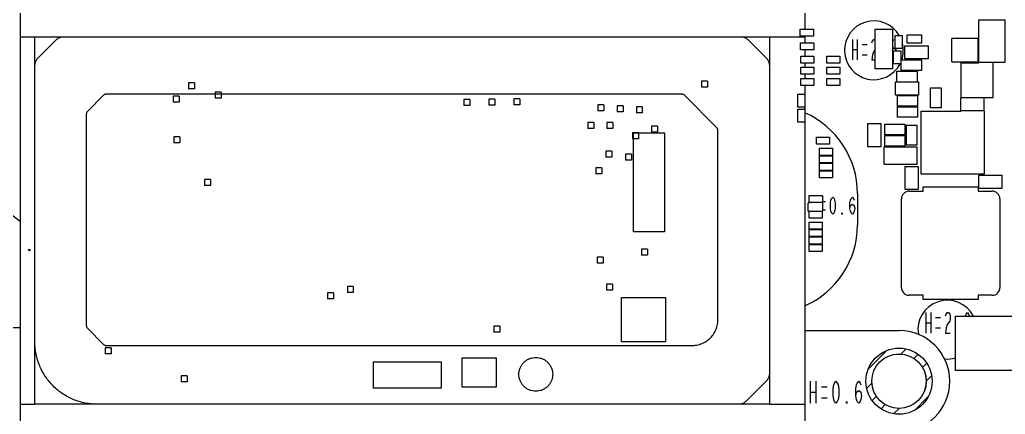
# Model space of a CAD drawing. Header units: millimetres. Extents: x 0 to 841, y 0 to 594.
# Drawn here: x 405.5 to 472.6, y 408 to 434.8 of the extents above; entities that cross this region are included whole.
import ezdxf

# ---------------------------------------------------------------- set-up
doc = ezdxf.new("R2010")
doc.units = ezdxf.units.MM
doc.header["$LTSCALE"] = 46.255
for name, color, linetype in [('14', 7, 'CONTINUOUS'), ('16', 7, 'CONTINUOUS'), ('18', 7, 'CONTINUOUS'), ('20', 7, 'CONTINUOUS'), ('22', 7, 'CONTINUOUS'), ('34', 7, 'CONTINUOUS'), ('ASSEM_MEM', 7, 'CONTINUOUS'), ('TPC12_1', 7, 'CONTINUOUS'), ('TPC12_10', 7, 'CONTINUOUS'), ('TPC12_11', 7, 'CONTINUOUS'), ('TPC12_12', 7, 'CONTINUOUS'), ('TPC12_13', 7, 'CONTINUOUS'), ('TPC12_14', 7, 'CONTINUOUS'), ('TPC12_15', 7, 'CONTINUOUS'), ('TPC12_16', 7, 'CONTINUOUS'), ('TPC12_2', 7, 'CONTINUOUS'), ('TPC12_24', 7, 'CONTINUOUS'), ('TPC12_25', 7, 'CONTINUOUS'), ('TPC12_26', 7, 'CONTINUOUS'), ('TPC12_3', 7, 'CONTINUOUS'), ('TPC12_41', 7, 'CONTINUOUS'), ('TPC12_44', 7, 'CONTINUOUS'), ('TPC12_45', 7, 'CONTINUOUS'), ('TPC12_46', 7, 'CONTINUOUS'), ('TPC12_47', 7, 'CONTINUOUS'), ('TPC12_48', 7, 'CONTINUOUS'), ('TPC12_49', 7, 'CONTINUOUS'), ('TPC12_50', 7, 'CONTINUOUS'), ('TPC12_51', 7, 'CONTINUOUS'), ('TPC12_52', 7, 'CONTINUOUS'), ('TPC12_6', 7, 'CONTINUOUS'), ('TPC12_7', 7, 'CONTINUOUS'), ('TPC12_8', 7, 'CONTINUOUS'), ('TPC12_9', 7, 'CONTINUOUS')]:
    doc.layers.add(name, color=color, linetype=linetype)

msp = doc.modelspace()

# ---------------------------------------------------------------- linework, layer by layer
at = {"layer": '14', "color": 7, "linetype": 'CONTINUOUS'}
for p, q in [((446.493, 415.9), (449.493, 415.9)), ((446.493, 412.9), (446.493, 415.9)), ((449.493, 415.9), (449.493, 412.9)), ((449.493, 412.9), (446.493, 412.9))]:
    msp.add_line(p, q, dxfattribs=at)
at = {"layer": '16', "color": 7, "linetype": 'CONTINUOUS'}
for points in [[(439.509, 410.679), (439.509, 410.75), (439.522, 410.893), (439.582, 411.1), (439.678, 411.291), (439.808, 411.461), (439.966, 411.604), (440.147, 411.716), (440.346, 411.792), (440.554, 411.831), (440.767, 411.83), (440.975, 411.791), (441.173, 411.715), (441.354, 411.603), (441.511, 411.461), (441.64, 411.291), (441.736, 411.1), (441.796, 410.893), (441.809, 410.75), (441.809, 410.679)], [(441.809, 410.679), (441.809, 410.607), (441.796, 410.464), (441.736, 410.257), (441.64, 410.066), (441.511, 409.896), (441.353, 409.753), (441.171, 409.642), (440.972, 409.566), (440.764, 409.527), (440.552, 409.527), (440.343, 409.566), (440.145, 409.643), (439.964, 409.754), (439.807, 409.897), (439.678, 410.067), (439.582, 410.258), (439.522, 410.464), (439.509, 410.607), (439.509, 410.679)]]:
    msp.add_open_spline(points, degree=3, knots=[0, 0, 0, 0, 0.059415, 0.118776, 0.177893, 0.236436, 0.295325, 0.354113, 0.412707, 0.471167, 0.529603, 0.588091, 0.646516, 0.705122, 0.763805, 0.822221, 0.881327, 0.94066, 1, 1, 1, 1], dxfattribs=at)
at = {"layer": '18', "color": 7, "linetype": 'CONTINUOUS'}
for p, q in [((447.32, 427.113), (449.42, 427.113)), ((447.32, 420.363), (447.32, 427.113)), ((449.42, 427.113), (449.42, 420.363)), ((449.42, 420.363), (447.32, 420.363))]:
    msp.add_line(p, q, dxfattribs=at)
at = {"layer": '20', "color": 7, "linetype": 'CONTINUOUS'}
for p, q in [((429.616, 411.53), (434.216, 411.53)), ((429.616, 409.73), (429.616, 411.53)), ((434.216, 411.53), (434.216, 409.73)), ((434.216, 409.73), (429.616, 409.73))]:
    msp.add_line(p, q, dxfattribs=at)
at = {"layer": '22', "color": 7, "linetype": 'CONTINUOUS'}
for p, q in [((435.652, 411.804), (437.952, 411.804)), ((435.652, 409.804), (435.652, 411.804)), ((437.952, 411.804), (437.952, 409.804)), ((437.952, 409.804), (435.652, 409.804))]:
    msp.add_line(p, q, dxfattribs=at)
at = {"layer": '34', "color": 7, "linetype": 'CONTINUOUS'}
for p, q in [((408.514, 433.642), (454.6, 433.642)), ((406.777, 432.215), (407.984, 433.422)), ((455.13, 433.422), (456.337, 432.215)), ((406.557, 412.892), (406.557, 431.685)), ((456.557, 431.685), (456.557, 410.739)), ((411.237, 429.669), (410.13, 428.561)), ((450.6, 429.742), (411.414, 429.742)), ((452.984, 427.461), (450.777, 429.669)), ((410.057, 428.385), (410.057, 413.999)), ((453.057, 414.392), (453.057, 427.285)), ((410.13, 413.822), (411.237, 412.715)), ((411.414, 412.642), (451.307, 412.642)), ((456.337, 410.209), (454.99, 408.861)), ((454.46, 408.642), (410.807, 408.642))]:
    msp.add_line(p, q, dxfattribs=at)
for points, knots in [([(407.984, 433.422), (408.03, 433.468), (408.135, 433.549), (408.318, 433.625), (408.449, 433.641), (408.514, 433.642)], [0, 0, 0, 0, 0.333376, 0.666624, 1, 1, 1, 1]), ([(454.6, 433.642), (454.665, 433.641), (454.796, 433.625), (454.979, 433.549), (455.084, 433.468), (455.13, 433.422)], [0, 0, 0, 0, 0.333376, 0.666624, 1, 1, 1, 1]), ([(406.557, 431.685), (406.557, 431.75), (406.574, 431.881), (406.65, 432.064), (406.731, 432.169), (406.777, 432.215)], [0, 0, 0, 0, 0.333376, 0.666624, 1, 1, 1, 1]), ([(456.337, 432.215), (456.383, 432.169), (456.464, 432.064), (456.54, 431.881), (456.557, 431.75), (456.557, 431.685)], [0, 0, 0, 0, 0.333376, 0.666624, 1, 1, 1, 1]), ([(411.414, 429.742), (411.392, 429.742), (411.349, 429.736), (411.288, 429.711), (411.253, 429.684), (411.237, 429.669)], [0, 0, 0, 0, 0.333376, 0.666624, 1, 1, 1, 1]), ([(450.777, 429.669), (450.761, 429.684), (450.726, 429.711), (450.665, 429.736), (450.622, 429.742), (450.6, 429.742)], [0, 0, 0, 0, 0.333376, 0.666624, 1, 1, 1, 1]), ([(410.13, 428.561), (410.115, 428.546), (410.088, 428.511), (410.063, 428.45), (410.057, 428.406), (410.057, 428.385)], [0, 0, 0, 0, 0.333376, 0.666624, 1, 1, 1, 1]), ([(453.057, 427.285), (453.057, 427.306), (453.051, 427.35), (453.026, 427.411), (452.999, 427.446), (452.984, 427.461)], [0, 0, 0, 0, 0.333376, 0.666624, 1, 1, 1, 1]), ([(451.307, 412.642), (451.44, 412.643), (451.705, 412.672), (452.078, 412.805), (452.409, 413.014), (452.685, 413.29), (452.894, 413.621), (453.027, 413.994), (453.056, 414.259), (453.057, 414.392)], [0, 0, 0, 0, 0.145612, 0.288203, 0.429538, 0.57051, 0.711838, 0.854412, 1, 1, 1, 1]), ([(410.057, 413.999), (410.057, 413.977), (410.063, 413.933), (410.088, 413.872), (410.115, 413.838), (410.13, 413.822)], [0, 0, 0, 0, 0.333376, 0.666624, 1, 1, 1, 1]), ([(410.807, 408.642), (410.526, 408.643), (409.966, 408.697), (409.162, 408.944), (408.426, 409.339), (407.782, 409.868), (407.253, 410.512), (406.858, 411.248), (406.612, 412.051), (406.558, 412.611), (406.557, 412.892)], [0, 0, 0, 0, 0.12644, 0.25161, 0.376034, 0.500189, 0.62432, 0.748674, 0.873725, 1, 1, 1, 1]), ([(411.237, 412.715), (411.253, 412.7), (411.288, 412.673), (411.349, 412.647), (411.392, 412.642), (411.414, 412.642)], [0, 0, 0, 0, 0.333376, 0.666624, 1, 1, 1, 1]), ([(456.557, 410.739), (456.557, 410.674), (456.54, 410.542), (456.464, 410.36), (456.383, 410.255), (456.337, 410.209)], [0, 0, 0, 0, 0.333376, 0.666624, 1, 1, 1, 1]), ([(454.99, 408.861), (454.944, 408.815), (454.839, 408.735), (454.656, 408.659), (454.525, 408.642), (454.46, 408.642)], [0, 0, 0, 0, 0.333376, 0.666624, 1, 1, 1, 1])]:
    msp.add_open_spline(points, degree=3, knots=knots, dxfattribs=at)
at = {"layer": 'ASSEM_MEM', "color": 4, "linetype": 'CONTINUOUS'}
for p, q in [((405.557, 438.982), (405.557, 404.622)), ((458.977, 437.492), (458.977, 434.158)), ((405.557, 433.642), (406.557, 433.642)), ((456.557, 433.642), (458.977, 433.642)), ((458.977, 433.676), (458.977, 433.231)), ((458.977, 432.749), (458.977, 432.337)), ((458.977, 431.854), (458.977, 431.575)), ((458.977, 431.092), (458.977, 430.813)), ((458.977, 430.33), (458.977, 429.742)), ((458.977, 428.853), (458.977, 428.726)), ((458.977, 427.837), (458.977, 404.622)), ((458.978, 427.837), (458.98, 415.343)), ((462.557, 422.982), (462.557, 420.832)), ((406.127, 419.142), (406.227, 419.142)), ((406.177, 419.192), (406.177, 419.092)), ((396.226, 413.858), (405.557, 413.859)), ((458.977, 413.663), (465.387, 413.664)), ((405.557, 408.642), (406.557, 408.642)), ((456.557, 408.642), (458.977, 408.642))]:
    msp.add_line(p, q, dxfattribs=at)
at = {"layer": 'ASSEM_MEM', "color": 7, "linetype": 'CONTINUOUS'}
for p, q in [((458.665, 434.158), (459.554, 434.158)), ((458.665, 433.676), (458.665, 434.158)), ((459.554, 434.158), (459.554, 433.676)), ((463.753, 434.152), (464.934, 434.152)), ((463.753, 431.462), (463.753, 434.152)), ((464.934, 434.152), (464.934, 431.462)), ((470.82, 434.788), (472.598, 434.788)), ((470.82, 431.886), (470.82, 434.788)), ((472.598, 434.788), (472.598, 431.893)), ((406.557, 408.642), (406.557, 433.642)), ((406.557, 433.642), (456.557, 433.642)), ((456.557, 433.642), (456.557, 408.642)), ((459.554, 433.676), (458.665, 433.676)), ((465.118, 433.737), (465.6, 433.737)), ((465.118, 432.848), (465.118, 433.737)), ((465.6, 433.737), (465.6, 432.848)), ((465.931, 433.772), (466.909, 433.772)), ((465.931, 433.213), (465.931, 433.772)), ((466.909, 433.772), (466.909, 433.213)), ((470.757, 433.518), (468.979, 433.518)), ((468.979, 431.943), (468.979, 433.518)), ((470.757, 433.518), (470.757, 431.943)), ((458.69, 433.231), (459.579, 433.231)), ((458.69, 432.749), (458.69, 433.231)), ((459.579, 433.231), (459.579, 432.749)), ((465.6, 432.848), (465.118, 432.848)), ((465.791, 433.023), (467.366, 433.023)), ((465.791, 432.134), (465.791, 433.023)), ((466.909, 433.213), (465.931, 433.213)), ((467.366, 433.023), (467.366, 432.134)), ((459.579, 432.749), (458.69, 432.749)), ((458.692, 432.337), (459.581, 432.337)), ((458.692, 431.854), (458.692, 432.337)), ((459.581, 432.337), (459.581, 431.854)), ((460.47, 432.337), (461.359, 432.337)), ((460.47, 431.854), (460.47, 432.337)), ((461.359, 432.337), (461.359, 431.854)), ((465.016, 432.693), (465.499, 432.693)), ((465.016, 431.804), (465.016, 432.693)), ((465.499, 432.693), (465.499, 431.804)), ((467.366, 432.134), (465.791, 432.134)), ((459.581, 431.854), (458.692, 431.854)), ((458.692, 431.575), (459.581, 431.575)), ((458.692, 431.092), (458.692, 431.575)), ((459.581, 431.575), (459.581, 431.092)), ((461.359, 431.854), (460.47, 431.854)), ((460.47, 431.575), (461.359, 431.575)), ((460.47, 431.092), (460.47, 431.575)), ((461.359, 431.575), (461.359, 431.092)), ((464.934, 431.462), (463.753, 431.462)), ((465.499, 431.804), (465.016, 431.804)), ((465.537, 432.077), (466.909, 432.077)), ((465.537, 431.353), (465.537, 432.077)), ((466.909, 432.077), (466.909, 431.353)), ((468.979, 431.943), (470.757, 431.943)), ((469.588, 431.88), (470.82, 431.88)), ((469.588, 431.88), (469.588, 429.492)), ((472.598, 431.893), (470.82, 431.893)), ((471.798, 429.492), (471.798, 431.893)), ((459.581, 431.092), (458.692, 431.092)), ((458.692, 430.813), (459.581, 430.813)), ((458.692, 430.33), (458.692, 430.813)), ((459.581, 430.813), (459.581, 430.33)), ((461.359, 431.092), (460.47, 431.092)), ((460.47, 430.813), (461.359, 430.813)), ((460.47, 430.33), (460.47, 430.813)), ((461.359, 430.813), (461.359, 430.33)), ((465.245, 431.315), (466.616, 431.315)), ((465.245, 430.572), (465.245, 431.315)), ((466.909, 431.353), (465.537, 431.353)), ((466.616, 431.315), (466.616, 430.572)), ((459.581, 430.33), (458.692, 430.33)), ((461.359, 430.33), (460.47, 430.33)), ((465.143, 430.572), (466.718, 430.572)), ((465.143, 429.683), (465.143, 430.572)), ((466.718, 430.572), (466.718, 429.683)), ((467.537, 430.178), (468.261, 430.178)), ((467.537, 428.806), (467.537, 430.178)), ((468.261, 430.178), (468.261, 428.806)), ((458.488, 429.742), (458.971, 429.742)), ((458.488, 428.853), (458.488, 429.742)), ((458.971, 429.742), (458.971, 428.853)), ((466.718, 429.683), (465.143, 429.683)), ((465.283, 429.651), (466.655, 429.651)), ((465.283, 428.927), (465.283, 429.651)), ((466.655, 429.651), (466.655, 428.927)), ((471.798, 429.492), (469.588, 429.492)), ((469.588, 428.598), (469.588, 429.49)), ((471.166, 429.492), (471.166, 428.598)), ((458.971, 428.853), (458.488, 428.853)), ((466.655, 428.927), (465.283, 428.927)), ((465.283, 428.889), (466.655, 428.889)), ((465.283, 428.165), (465.283, 428.889)), ((466.655, 428.889), (466.655, 428.165)), ((468.261, 428.806), (467.537, 428.806)), ((458.488, 428.726), (458.971, 428.726)), ((458.488, 427.837), (458.488, 428.726)), ((458.971, 428.726), (458.971, 427.837)), ((466.655, 428.165), (465.283, 428.165)), ((466.891, 428.595), (469.588, 428.595)), ((466.891, 424.293), (466.891, 428.595)), ((471.166, 428.598), (469.588, 428.598)), ((471.166, 428.595), (471.193, 428.595)), ((471.193, 428.595), (471.193, 424.293)), ((458.971, 427.837), (458.488, 427.837)), ((463.264, 427.74), (464.153, 427.74)), ((463.264, 426.165), (463.264, 427.74)), ((464.153, 427.74), (464.153, 426.165)), ((464.419, 427.695), (465.791, 427.695)), ((464.419, 426.971), (464.419, 427.695)), ((465.791, 427.695), (465.791, 426.971)), ((465.886, 427.638), (466.61, 427.638)), ((465.886, 426.266), (465.886, 427.638)), ((466.61, 427.638), (466.61, 426.266)), ((459.773, 426.818), (460.662, 426.818)), ((459.773, 426.335), (459.773, 426.818)), ((460.662, 426.818), (460.662, 426.335)), ((465.791, 426.971), (464.419, 426.971)), ((464.419, 426.933), (465.791, 426.933)), ((464.419, 426.209), (464.419, 426.933)), ((465.791, 426.933), (465.791, 426.209)), ((460.662, 426.335), (459.773, 426.335)), ((464.153, 426.165), (463.264, 426.165)), ((464.381, 426.152), (466.591, 426.152)), ((464.381, 424.958), (464.381, 426.152)), ((465.791, 426.209), (464.419, 426.209)), ((466.61, 426.266), (465.886, 426.266)), ((466.591, 426.152), (466.591, 424.958)), ((459.963, 426.056), (460.852, 426.056)), ((459.963, 425.573), (459.963, 426.056)), ((460.852, 425.573), (459.963, 425.573)), ((459.963, 425.548), (460.852, 425.548)), ((459.963, 425.065), (459.963, 425.548)), ((460.852, 426.056), (460.852, 425.573)), ((460.852, 425.548), (460.852, 425.065)), ((460.852, 425.065), (459.963, 425.065)), ((459.963, 425.04), (460.852, 425.04)), ((459.963, 424.557), (459.963, 425.04)), ((460.852, 425.04), (460.852, 424.557)), ((466.591, 424.958), (464.381, 424.958)), ((465.804, 424.819), (466.693, 424.819)), ((465.804, 423.244), (465.804, 424.819)), ((466.693, 424.819), (466.693, 423.244)), ((460.852, 424.557), (459.963, 424.557)), ((459.963, 424.532), (460.852, 424.532)), ((459.963, 424.049), (459.963, 424.532)), ((460.852, 424.532), (460.852, 424.049)), ((471.193, 424.293), (466.891, 424.293)), ((470.81, 424.222), (472.385, 424.222)), ((470.81, 423.333), (470.81, 424.222)), ((472.385, 424.222), (472.385, 423.333)), ((460.852, 424.049), (459.963, 424.049)), ((467.036, 423.436), (470.769, 423.436)), ((467.036, 423.143), (467.036, 423.436)), ((470.769, 423.436), (470.769, 423.143)), ((459.268, 422.843), (460.157, 422.843)), ((459.268, 422.36), (459.268, 422.843)), ((460.179, 422.843), (460.179, 421.788)), ((466.693, 423.244), (465.804, 423.244)), ((466.068, 423.143), (467.036, 423.143)), ((470.769, 423.143), (471.737, 423.143)), ((472.385, 423.333), (470.81, 423.333)), ((459.201, 422.347), (459.268, 422.347)), ((459.201, 421.788), (459.201, 422.347)), ((460.157, 422.36), (459.268, 422.36)), ((465.553, 416.569), (465.553, 422.629)), ((472.252, 422.629), (472.252, 416.569)), ((459.262, 421.788), (459.201, 421.788)), ((459.262, 421.293), (459.262, 421.782)), ((459.262, 421.776), (460.151, 421.776)), ((460.179, 421.788), (460.151, 421.788)), ((460.151, 421.776), (460.151, 421.293)), ((460.151, 421.293), (459.262, 421.293)), ((459.265, 421.039), (460.154, 421.039)), ((459.265, 420.557), (459.265, 421.039)), ((460.154, 421.039), (460.154, 420.557)), ((460.154, 420.557), (459.265, 420.557)), ((459.265, 420.531), (460.154, 420.531)), ((459.265, 420.049), (459.265, 420.531)), ((460.154, 420.049), (459.265, 420.049)), ((460.154, 420.531), (460.154, 420.049)), ((459.265, 420.023), (460.154, 420.023)), ((459.265, 419.541), (459.265, 420.023)), ((460.154, 419.541), (459.265, 419.541)), ((459.265, 419.515), (460.154, 419.515)), ((459.265, 419.033), (459.265, 419.515)), ((460.154, 420.023), (460.154, 419.541)), ((460.154, 419.515), (460.154, 419.033)), ((460.154, 419.033), (459.265, 419.033)), ((467.036, 416.055), (466.068, 416.055)), ((467.036, 415.762), (467.036, 416.055)), ((471.737, 416.055), (470.769, 416.055)), ((470.769, 416.055), (470.769, 415.762)), ((470.769, 415.762), (467.036, 415.762)), ((469.233, 414.642), (474.44, 414.642)), ((469.233, 410.942), (469.233, 414.642)), ((474.44, 410.942), (469.233, 410.942)), ((456.557, 408.642), (406.557, 408.642))]:
    msp.add_line(p, q, dxfattribs=at)
at = {"layer": 'ASSEM_MEM', "color": 40, "linetype": 'CONTINUOUS'}
for p, q in [((462.209, 433.469), (462.209, 432.069)), ((462.543, 433.469), (462.543, 432.069)), ((463.584, 433.352), (463.668, 433.469)), ((463.668, 433.469), (463.751, 433.469)), ((464.959, 433.352), (465.043, 433.469)), ((462.876, 433.119), (463.209, 433.119)), ((463.543, 433.235), (463.584, 433.352)), ((464.918, 432.769), (465.043, 432.885)), ((465.043, 432.885), (465.168, 432.769)), ((462.209, 432.769), (462.543, 432.769)), ((462.876, 432.419), (463.209, 432.419)), ((463.584, 432.419), (463.543, 432.069)), ((463.668, 432.652), (463.584, 432.419)), ((463.751, 432.769), (463.668, 432.652)), ((465.016, 432.105), (464.959, 432.185)), ((465.168, 432.769), (465.176, 432.721)), ((463.543, 432.069), (463.753, 432.069)), ((460.796, 422.636), (460.879, 422.732)), ((460.879, 422.732), (460.962, 422.636)), ((462.129, 422.636), (462.212, 422.732)), ((462.212, 422.732), (462.296, 422.636)), ((460.157, 422.444), (460.379, 422.444)), ((460.712, 422.348), (460.754, 422.54)), ((460.712, 421.965), (460.712, 422.348)), ((460.754, 422.54), (460.796, 422.636)), ((460.962, 422.636), (461.004, 422.54)), ((461.004, 422.54), (461.046, 422.348)), ((461.046, 422.348), (461.046, 421.965)), ((462.046, 422.348), (462.087, 422.54)), ((462.046, 421.965), (462.046, 422.348)), ((462.046, 421.965), (462.087, 422.157)), ((462.087, 422.54), (462.129, 422.636)), ((462.087, 422.157), (462.212, 422.253)), ((462.212, 422.253), (462.337, 422.157)), ((462.296, 422.636), (462.337, 422.54)), ((462.337, 422.157), (462.379, 421.965)), ((460.151, 421.869), (460.379, 421.869)), ((460.754, 421.773), (460.712, 421.965)), ((460.796, 421.678), (460.754, 421.773)), ((460.879, 421.582), (460.796, 421.678)), ((460.962, 421.678), (460.879, 421.582)), ((461.004, 421.773), (460.962, 421.678)), ((461.046, 421.965), (461.004, 421.773)), ((461.504, 421.582), (461.504, 421.678)), ((461.504, 421.678), (461.546, 421.582)), ((461.546, 421.582), (461.504, 421.582)), ((462.087, 421.773), (462.046, 421.965)), ((462.129, 421.678), (462.087, 421.773)), ((462.212, 421.582), (462.129, 421.678)), ((462.296, 421.678), (462.212, 421.582)), ((462.337, 421.773), (462.296, 421.678)), ((462.379, 421.965), (462.337, 421.773)), ((467.21, 414.888), (467.21, 413.488)), ((467.543, 414.888), (467.543, 413.488)), ((468.543, 414.655), (468.585, 414.771)), ((468.585, 414.771), (468.668, 414.888)), ((468.668, 414.888), (468.751, 414.888)), ((468.751, 414.888), (468.835, 414.771)), ((468.835, 414.771), (468.876, 414.655)), ((469.918, 414.655), (469.96, 414.771)), ((469.96, 414.771), (470.043, 414.888)), ((470.043, 414.888), (470.126, 414.771)), ((470.126, 414.771), (470.168, 414.655)), ((467.21, 414.188), (467.543, 414.188)), ((467.876, 414.538), (468.21, 414.538)), ((468.668, 414.071), (468.585, 413.838)), ((468.835, 414.305), (468.668, 414.071)), ((468.876, 414.421), (468.835, 414.305)), ((468.876, 414.655), (468.876, 414.421)), ((467.876, 413.838), (468.21, 413.838)), ((468.585, 413.838), (468.543, 413.488)), ((468.543, 413.488), (468.876, 413.488)), ((459.338, 410.212), (459.338, 408.712)), ((459.727, 410.212), (459.727, 408.712)), ((460.942, 409.962), (460.991, 410.087)), ((460.991, 410.087), (461.088, 410.212)), ((461.088, 410.212), (461.185, 410.087)), ((461.185, 410.087), (461.234, 409.962)), ((462.497, 409.962), (462.546, 410.087)), ((462.546, 410.087), (462.643, 410.212)), ((462.643, 410.212), (462.741, 410.087)), ((462.741, 410.087), (462.789, 409.962)), ((459.338, 409.462), (459.727, 409.462)), ((460.116, 409.837), (460.504, 409.837)), ((460.893, 409.712), (460.942, 409.962)), ((460.893, 409.212), (460.893, 409.712)), ((461.234, 409.962), (461.282, 409.712)), ((461.282, 409.712), (461.282, 409.212)), ((462.449, 409.712), (462.497, 409.962)), ((462.449, 409.212), (462.449, 409.712)), ((462.449, 409.212), (462.497, 409.462)), ((462.497, 409.462), (462.643, 409.587)), ((462.643, 409.587), (462.789, 409.462)), ((462.789, 409.462), (462.838, 409.212)), ((460.116, 409.087), (460.504, 409.087)), ((460.942, 408.962), (460.893, 409.212)), ((460.991, 408.837), (460.942, 408.962)), ((461.088, 408.712), (460.991, 408.837)), ((461.185, 408.837), (461.088, 408.712)), ((461.234, 408.962), (461.185, 408.837)), ((461.282, 409.212), (461.234, 408.962)), ((461.817, 408.712), (461.817, 408.837)), ((461.817, 408.837), (461.866, 408.712)), ((461.866, 408.712), (461.817, 408.712)), ((462.497, 408.962), (462.449, 409.212)), ((462.546, 408.837), (462.497, 408.962)), ((462.643, 408.712), (462.546, 408.837)), ((462.741, 408.837), (462.643, 408.712)), ((462.789, 408.962), (462.741, 408.837)), ((462.838, 409.212), (462.789, 408.962))]:
    msp.add_line(p, q, dxfattribs=at)
at = {"layer": 'ASSEM_MEM', "color": 2, "linetype": 'CONTINUOUS'}
for p, q in [((463.287, 411.019), (464.58, 412.312)), ((465.515, 412.057), (465.867, 412.41)), ((466.404, 411.757), (466.692, 412.045)), ((466.983, 411.147), (467.274, 411.438)), ((463.189, 409.732), (463.542, 410.084)), ((467.237, 410.212), (467.607, 410.581)), ((463.554, 408.907), (463.842, 409.195)), ((466.436, 408.221), (467.378, 409.163)), ((464.161, 408.325), (464.452, 408.616)), ((465.018, 407.992), (465.387, 408.362))]:
    msp.add_line(p, q, dxfattribs=at)
at = {"layer": 'ASSEM_MEM', "color": 4, "linetype": 'CONTINUOUS'}
for centre, radius in [((406.177, 419.142), 0.05), ((465.387, 410.212), 2.25), ((465.387, 410.212), 1.85)]:
    msp.add_circle(centre, radius, dxfattribs=at)
at = {"layer": 'ASSEM_MEM', "color": 7, "linetype": 'CONTINUOUS'}
msp.add_circle((465.387, 410.212), 1.854, dxfattribs=at)
at = {"layer": 'ASSEM_MEM', "color": 4, "linetype": 'CONTINUOUS'}
for centre, radius, start, end in [((463.677, 432.722), 2, 30.515, 332.66797), ((463.677, 432.722), 2, 341.18208, 14.4), ((456.557, 422.982), 6, 0, 66.20573), ((424.277, 445.902), 31.08, 229.32285, 232.96401), ((456.557, 420.832), 6, 293.81819, 360), ((468.677, 413.722), 2, 27.39061, 189.14599), ((465.387, 410.212), 3.452, 270.01, 90.01), ((468.677, 413.722), 2, 264.55442, 286.12665)]:
    msp.add_arc(centre, radius, start, end, dxfattribs=at)
at = {"layer": 'ASSEM_MEM', "color": 7, "linetype": 'CONTINUOUS'}
for centre, start, end in [((466.068, 422.629), 90, 179.99994), ((471.737, 422.629), 0.00006, 90), ((466.068, 416.569), 180.00006, 270), ((471.737, 416.569), 270, 359.99994)]:
    msp.add_arc(centre, 0.514, start, end, dxfattribs=at)
at = {"layer": 'TPC12_1', "color": 7, "linetype": 'CONTINUOUS'}
for p, q in [((415.97, 429.612), (415.97, 429.205)), ((416.377, 429.612), (415.97, 429.612)), ((416.377, 429.612), (416.377, 429.205)), ((416.377, 429.205), (415.97, 429.205))]:
    msp.add_line(p, q, dxfattribs=at)
at = {"layer": 'TPC12_10', "color": 7, "linetype": 'CONTINUOUS'}
for p, q in [((445.289, 429.021), (444.883, 429.021)), ((444.883, 429.021), (444.883, 428.614)), ((445.289, 429.021), (445.289, 428.614)), ((445.289, 428.614), (444.883, 428.614))]:
    msp.add_line(p, q, dxfattribs=at)
at = {"layer": 'TPC12_11', "color": 7, "linetype": 'CONTINUOUS'}
for p, q in [((445.241, 418.648), (444.835, 418.648)), ((444.835, 418.648), (444.835, 418.241)), ((445.241, 418.241), (444.835, 418.241)), ((445.241, 418.648), (445.241, 418.241))]:
    msp.add_line(p, q, dxfattribs=at)
at = {"layer": 'TPC12_12', "color": 7, "linetype": 'CONTINUOUS'}
for p, q in [((448.254, 419.198), (447.847, 419.198)), ((447.847, 419.198), (447.847, 418.791)), ((448.254, 418.791), (447.847, 418.791)), ((448.254, 419.198), (448.254, 418.791))]:
    msp.add_line(p, q, dxfattribs=at)
at = {"layer": 'TPC12_13', "color": 7, "linetype": 'CONTINUOUS'}
for p, q in [((452.354, 430.623), (451.948, 430.623)), ((451.948, 430.623), (451.948, 430.216)), ((452.354, 430.216), (451.948, 430.216)), ((452.354, 430.623), (452.354, 430.216))]:
    msp.add_line(p, q, dxfattribs=at)
at = {"layer": 'TPC12_14', "color": 7, "linetype": 'CONTINUOUS'}
for p, q in [((445.877, 416.805), (445.471, 416.805)), ((445.471, 416.805), (445.471, 416.399)), ((445.877, 416.805), (445.877, 416.399)), ((445.877, 416.399), (445.471, 416.399))]:
    msp.add_line(p, q, dxfattribs=at)
at = {"layer": 'TPC12_15', "color": 7, "linetype": 'CONTINUOUS'}
for p, q in [((416.921, 410.582), (416.515, 410.582)), ((416.515, 410.582), (416.515, 410.176)), ((416.921, 410.176), (416.515, 410.176)), ((416.921, 410.582), (416.921, 410.176))]:
    msp.add_line(p, q, dxfattribs=at)
at = {"layer": 'TPC12_16', "color": 7, "linetype": 'CONTINUOUS'}
for p, q in [((439.578, 429.429), (439.172, 429.429)), ((439.172, 429.429), (439.172, 429.022)), ((439.578, 429.022), (439.172, 429.022)), ((439.578, 429.429), (439.578, 429.022))]:
    msp.add_line(p, q, dxfattribs=at)
at = {"layer": 'TPC12_2', "color": 7, "linetype": 'CONTINUOUS'}
for p, q in [((417.023, 430.513), (417.023, 430.106)), ((417.429, 430.513), (417.023, 430.513)), ((417.429, 430.106), (417.023, 430.106)), ((417.429, 430.513), (417.429, 430.106))]:
    msp.add_line(p, q, dxfattribs=at)
at = {"layer": 'TPC12_24', "color": 7, "linetype": 'CONTINUOUS'}
for p, q in [((426.874, 416.217), (426.468, 416.217)), ((426.468, 416.217), (426.468, 415.81)), ((426.874, 416.217), (426.874, 415.81)), ((426.874, 415.81), (426.468, 415.81))]:
    msp.add_line(p, q, dxfattribs=at)
at = {"layer": 'TPC12_25', "color": 7, "linetype": 'CONTINUOUS'}
for p, q in [((428.233, 416.654), (427.827, 416.654)), ((427.827, 416.654), (427.827, 416.247)), ((428.233, 416.247), (427.827, 416.247)), ((428.233, 416.654), (428.233, 416.247))]:
    msp.add_line(p, q, dxfattribs=at)
at = {"layer": 'TPC12_26', "color": 7, "linetype": 'CONTINUOUS'}
for p, q in [((436.162, 429.378), (435.755, 429.378)), ((435.755, 429.378), (435.755, 428.972)), ((436.162, 428.972), (435.755, 428.972)), ((436.162, 429.378), (436.162, 428.972))]:
    msp.add_line(p, q, dxfattribs=at)
at = {"layer": 'TPC12_3', "color": 7, "linetype": 'CONTINUOUS'}
for p, q in [((416.007, 426.838), (416.007, 426.432)), ((416.413, 426.838), (416.007, 426.838)), ((416.413, 426.838), (416.413, 426.432)), ((416.413, 426.432), (416.007, 426.432))]:
    msp.add_line(p, q, dxfattribs=at)
at = {"layer": 'TPC12_41', "color": 7, "linetype": 'CONTINUOUS'}
for p, q in [((438.202, 413.952), (437.796, 413.952)), ((437.796, 413.952), (437.796, 413.546)), ((438.202, 413.546), (437.796, 413.546)), ((438.202, 413.952), (438.202, 413.546))]:
    msp.add_line(p, q, dxfattribs=at)
at = {"layer": 'TPC12_44', "color": 7, "linetype": 'CONTINUOUS'}
for p, q in [((445.146, 424.72), (444.74, 424.72)), ((444.74, 424.72), (444.74, 424.314)), ((445.146, 424.314), (444.74, 424.314)), ((445.146, 424.72), (445.146, 424.314))]:
    msp.add_line(p, q, dxfattribs=at)
at = {"layer": 'TPC12_45', "color": 7, "linetype": 'CONTINUOUS'}
for p, q in [((444.612, 427.822), (444.205, 427.822)), ((444.205, 427.822), (444.205, 427.416)), ((444.612, 427.822), (444.612, 427.416)), ((444.612, 427.416), (444.205, 427.416))]:
    msp.add_line(p, q, dxfattribs=at)
at = {"layer": 'TPC12_46', "color": 7, "linetype": 'CONTINUOUS'}
for p, q in [((445.902, 427.809), (445.496, 427.809)), ((445.496, 427.809), (445.496, 427.403)), ((445.902, 427.809), (445.902, 427.403)), ((445.902, 427.403), (445.496, 427.403))]:
    msp.add_line(p, q, dxfattribs=at)
at = {"layer": 'TPC12_47', "color": 7, "linetype": 'CONTINUOUS'}
for p, q in [((446.602, 428.941), (446.196, 428.941)), ((446.196, 428.941), (446.196, 428.534)), ((446.602, 428.941), (446.602, 428.534)), ((446.602, 428.534), (446.196, 428.534))]:
    msp.add_line(p, q, dxfattribs=at)
at = {"layer": 'TPC12_48', "color": 7, "linetype": 'CONTINUOUS'}
for p, q in [((447.653, 427.119), (447.246, 427.119)), ((447.246, 427.119), (447.246, 426.712)), ((447.653, 427.119), (447.653, 426.712)), ((447.653, 426.712), (447.246, 426.712))]:
    msp.add_line(p, q, dxfattribs=at)
at = {"layer": 'TPC12_49', "color": 7, "linetype": 'CONTINUOUS'}
for p, q in [((445.837, 425.859), (445.43, 425.859)), ((445.43, 425.859), (445.43, 425.453)), ((445.837, 425.453), (445.43, 425.453)), ((445.837, 425.859), (445.837, 425.453))]:
    msp.add_line(p, q, dxfattribs=at)
at = {"layer": 'TPC12_50', "color": 7, "linetype": 'CONTINUOUS'}
for p, q in [((447.168, 425.662), (446.762, 425.662)), ((446.762, 425.662), (446.762, 425.256)), ((447.168, 425.662), (447.168, 425.256)), ((447.168, 425.256), (446.762, 425.256))]:
    msp.add_line(p, q, dxfattribs=at)
at = {"layer": 'TPC12_51', "color": 7, "linetype": 'CONTINUOUS'}
for p, q in [((437.876, 429.403), (437.47, 429.403)), ((437.47, 429.403), (437.47, 428.997)), ((437.876, 428.997), (437.47, 428.997)), ((437.876, 429.403), (437.876, 428.997))]:
    msp.add_line(p, q, dxfattribs=at)
at = {"layer": 'TPC12_52', "color": 7, "linetype": 'CONTINUOUS'}
for p, q in [((418.097, 423.932), (418.097, 423.525)), ((418.503, 423.932), (418.097, 423.932)), ((418.503, 423.525), (418.097, 423.525)), ((418.503, 423.932), (418.503, 423.525))]:
    msp.add_line(p, q, dxfattribs=at)
at = {"layer": 'TPC12_6', "color": 7, "linetype": 'CONTINUOUS'}
for p, q in [((411.738, 412.489), (411.331, 412.489)), ((411.331, 412.489), (411.331, 412.083)), ((411.738, 412.083), (411.331, 412.083)), ((411.738, 412.489), (411.738, 412.083))]:
    msp.add_line(p, q, dxfattribs=at)
at = {"layer": 'TPC12_7', "color": 7, "linetype": 'CONTINUOUS'}
for p, q in [((418.825, 429.874), (418.825, 429.467)), ((419.231, 429.874), (418.825, 429.874)), ((419.231, 429.467), (418.825, 429.467)), ((419.231, 429.874), (419.231, 429.467))]:
    msp.add_line(p, q, dxfattribs=at)
at = {"layer": 'TPC12_8', "color": 7, "linetype": 'CONTINUOUS'}
for p, q in [((448.951, 427.562), (448.544, 427.562)), ((448.544, 427.562), (448.544, 427.155)), ((448.951, 427.562), (448.951, 427.155)), ((448.951, 427.155), (448.544, 427.155))]:
    msp.add_line(p, q, dxfattribs=at)
at = {"layer": 'TPC12_9', "color": 7, "linetype": 'CONTINUOUS'}
for p, q in [((447.909, 428.87), (447.503, 428.87)), ((447.503, 428.87), (447.503, 428.464)), ((447.909, 428.87), (447.909, 428.464)), ((447.909, 428.464), (447.503, 428.464))]:
    msp.add_line(p, q, dxfattribs=at)

doc.saveas('drawing.dxf')
